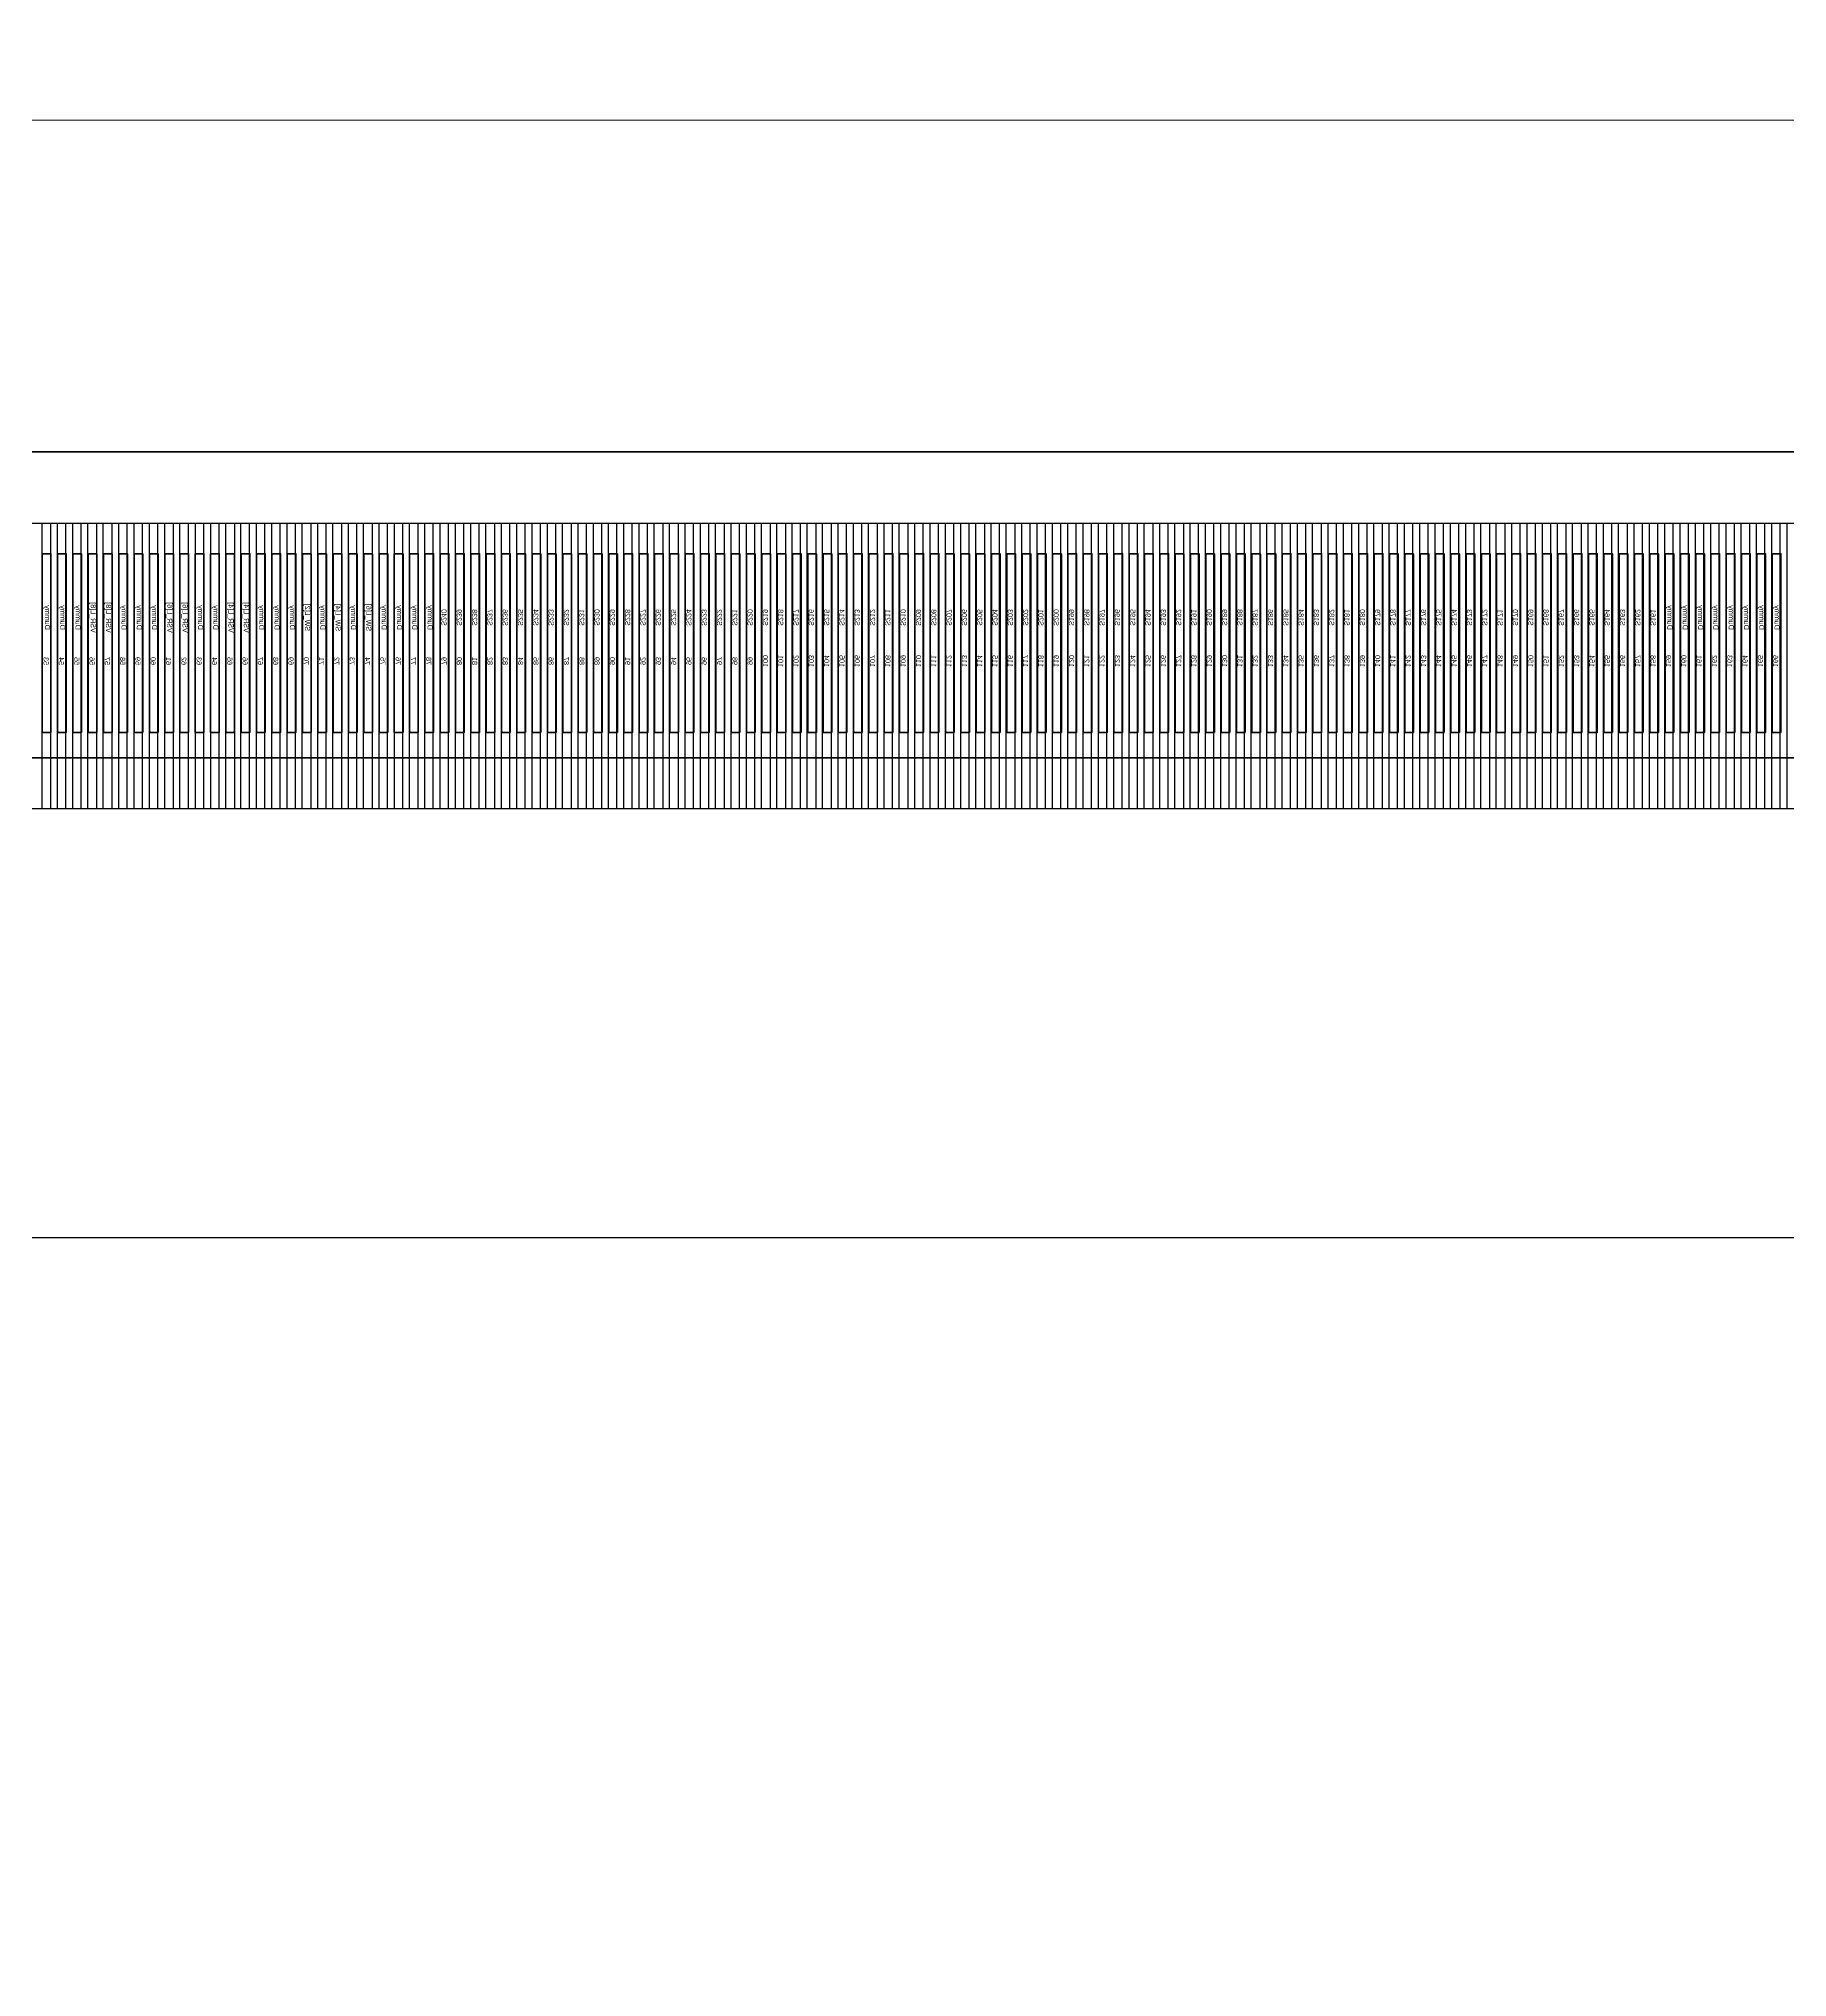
# Model space of a CAD drawing. Header units: millimetres. Extents: x 2678 to 7528, y -1679 to -1155.
# Drawn here: x 3649.422 to 3652.848, y -1275.456 to -1271.657 of the extents above; entities that cross this region are included whole.
import ezdxf
from ezdxf.enums import TextEntityAlignment as Align

# ---------------------------------------------------------------- set-up
doc = ezdxf.new("R2010")
doc.units = ezdxf.units.MM
for name, color, linetype in [('01 Copper', 3, 'Continuous'), ('03 Solder Resist', 6, 'Continuous'), ('06 Cutline', 4, 'Continuous'), ('13 OL no.', 190, 'Continuous'), ('14 OL name', 220, 'Continuous'), ('COVER LENS', 6, 'Continuous')]:
    doc.layers.add(name, color=color, linetype=linetype)
for name, color, linetype, lineweight in [('Dim', 3, 'Continuous', 13), ('FPC.drawing', 30, 'Continuous', 100), ('P_OLED.drawing', 3, 'Continuous', 100), ('POL', 5, 'Continuous', 9)]:
    doc.layers.add(name, color=color, linetype=linetype, lineweight=lineweight)
doc.styles.add('CCN-1', font='', dxfattribs={"width": 0.85})
doc.styles.get("Standard").update_dxf_attribs({"font": 'arial.ttf'})
doc.styles.get('CCN-1').set_extended_font_data('SimSun')
doc.dimstyles.new('DIM-CCN', dxfattribs={"dimscale": 0.9, "dimtxt": 1.7, "dimasz": 1.2, "dimexe": 1.5, "dimexo": 0.5, "dimgap": 0.3, "dimtad": 1, "dimzin": 0, "dimdsep": 46, "dimtxsty": 'CCN-1', "dimblk": 'OPEN30', "dimcen": 0.05, "dimclrd": 256, "dimclre": 256, "dimclrt": 7, "dimadec": 0, "dimazin": 0, "dimtfac": 1, "dimtofl": 0, "dimtmove": 0, "dimatfit": 3, "dimldrblk": 'OPEN30', "dimfxl": 1, "dimtolj": 1, "dimtzin": 0, "dimlwd": -1, "dimlwe": -1, "dimarcsym": 0})

# ---------------------------------------------------------------- blocks, each defined once
blk = doc.blocks.new('OLED屏体')
at = {"layer": 'FPC.drawing', "color": 30, "linetype": 'Continuous', "lineweight": 100}
for points in [[(5117.9631, 184.4951), (5117.9801, 184.4951), (5117.9801, 184.8451), (5117.9631, 184.8451)], [(5117.9931, 184.4951), (5118.0101, 184.4951), (5118.0101, 184.8451), (5117.9931, 184.8451)], [(5118.0231, 184.4951), (5118.0401, 184.4951), (5118.0401, 184.8451), (5118.0231, 184.8451)], [(5118.0531, 184.4951), (5118.0701, 184.4951), (5118.0701, 184.8451), (5118.0531, 184.8451)], [(5118.0831, 184.4951), (5118.1001, 184.4951), (5118.1001, 184.8451), (5118.0831, 184.8451)], [(5118.1131, 184.4951), (5118.1301, 184.4951), (5118.1301, 184.8451), (5118.1131, 184.8451)], [(5118.1431, 184.4951), (5118.1601, 184.4951), (5118.1601, 184.8451), (5118.1431, 184.8451)], [(5118.1731, 184.4951), (5118.1901, 184.4951), (5118.1901, 184.8451), (5118.1731, 184.8451)], [(5118.2031, 184.4951), (5118.2201, 184.4951), (5118.2201, 184.8451), (5118.2031, 184.8451)], [(5118.2331, 184.4951), (5118.2501, 184.4951), (5118.2501, 184.8451), (5118.2331, 184.8451)], [(5118.2631, 184.4951), (5118.2801, 184.4951), (5118.2801, 184.8451), (5118.2631, 184.8451)], [(5118.2931, 184.4951), (5118.3101, 184.4951), (5118.3101, 184.8451), (5118.2931, 184.8451)], [(5118.3231, 184.4951), (5118.3401, 184.4951), (5118.3401, 184.8451), (5118.3231, 184.8451)], [(5118.3531, 184.4951), (5118.3701, 184.4951), (5118.3701, 184.8451), (5118.3531, 184.8451)], [(5118.3831, 184.4951), (5118.4001, 184.4951), (5118.4001, 184.8451), (5118.3831, 184.8451)], [(5118.4131, 184.4951), (5118.4301, 184.4951), (5118.4301, 184.8451), (5118.4131, 184.8451)], [(5118.4431, 184.4951), (5118.4601, 184.4951), (5118.4601, 184.8451), (5118.4431, 184.8451)], [(5118.4731, 184.4951), (5118.4901, 184.4951), (5118.4901, 184.8451), (5118.4731, 184.8451)], [(5118.5031, 184.4951), (5118.5201, 184.4951), (5118.5201, 184.8451), (5118.5031, 184.8451)], [(5118.5331, 184.4951), (5118.5501, 184.4951), (5118.5501, 184.8451), (5118.5331, 184.8451)], [(5118.5631, 184.4951), (5118.5801, 184.4951), (5118.5801, 184.8451), (5118.5631, 184.8451)], [(5118.5931, 184.4951), (5118.6101, 184.4951), (5118.6101, 184.8451), (5118.5931, 184.8451)], [(5118.6231, 184.4951), (5118.6401, 184.4951), (5118.6401, 184.8451), (5118.6231, 184.8451)], [(5118.6531, 184.4951), (5118.6701, 184.4951), (5118.6701, 184.8451), (5118.6531, 184.8451)], [(5118.6831, 184.4951), (5118.7001, 184.4951), (5118.7001, 184.8451), (5118.6831, 184.8451)], [(5118.7131, 184.4951), (5118.7301, 184.4951), (5118.7301, 184.8451), (5118.7131, 184.8451)], [(5118.7431, 184.4951), (5118.7601, 184.4951), (5118.7601, 184.8451), (5118.7431, 184.8451)], [(5118.7731, 184.4951), (5118.7901, 184.4951), (5118.7901, 184.8451), (5118.7731, 184.8451)], [(5118.8031, 184.4951), (5118.8201, 184.4951), (5118.8201, 184.8451), (5118.8031, 184.8451)], [(5118.8331, 184.4951), (5118.8501, 184.4951), (5118.8501, 184.8451), (5118.8331, 184.8451)], [(5118.8631, 184.4951), (5118.8801, 184.4951), (5118.8801, 184.8451), (5118.8631, 184.8451)], [(5118.8931, 184.4951), (5118.9101, 184.4951), (5118.9101, 184.8451), (5118.8931, 184.8451)], [(5118.9231, 184.4951), (5118.9401, 184.4951), (5118.9401, 184.8451), (5118.9231, 184.8451)], [(5118.9531, 184.4951), (5118.9701, 184.4951), (5118.9701, 184.8451), (5118.9531, 184.8451)], [(5118.9831, 184.4951), (5119.0001, 184.4951), (5119.0001, 184.8451), (5118.9831, 184.8451)], [(5119.0131, 184.4951), (5119.0301, 184.4951), (5119.0301, 184.8451), (5119.0131, 184.8451)], [(5119.0431, 184.4951), (5119.0601, 184.4951), (5119.0601, 184.8451), (5119.0431, 184.8451)], [(5119.0731, 184.4951), (5119.0901, 184.4951), (5119.0901, 184.8451), (5119.0731, 184.8451)], [(5119.1031, 184.4951), (5119.1201, 184.4951), (5119.1201, 184.8451), (5119.1031, 184.8451)], [(5119.1331, 184.4951), (5119.1501, 184.4951), (5119.1501, 184.8451), (5119.1331, 184.8451)], [(5119.1631, 184.4951), (5119.1801, 184.4951), (5119.1801, 184.8451), (5119.1631, 184.8451)], [(5119.1931, 184.4951), (5119.2101, 184.4951), (5119.2101, 184.8451), (5119.1931, 184.8451)], [(5119.2231, 184.4951), (5119.2401, 184.4951), (5119.2401, 184.8451), (5119.2231, 184.8451)], [(5119.2531, 184.4951), (5119.2701, 184.4951), (5119.2701, 184.8451), (5119.2531, 184.8451)], [(5119.2831, 184.4951), (5119.3001, 184.4951), (5119.3001, 184.8451), (5119.2831, 184.8451)], [(5119.3131, 184.4951), (5119.3301, 184.4951), (5119.3301, 184.8451), (5119.3131, 184.8451)], [(5119.3431, 184.4951), (5119.3601, 184.4951), (5119.3601, 184.8451), (5119.3431, 184.8451)], [(5119.3731, 184.4951), (5119.3901, 184.4951), (5119.3901, 184.8451), (5119.3731, 184.8451)], [(5119.4031, 184.4951), (5119.4201, 184.4951), (5119.4201, 184.8451), (5119.4031, 184.8451)], [(5119.4331, 184.4951), (5119.4501, 184.4951), (5119.4501, 184.8451), (5119.4331, 184.8451)], [(5119.4631, 184.4951), (5119.4801, 184.4951), (5119.4801, 184.8451), (5119.4631, 184.8451)], [(5119.4931, 184.4951), (5119.5101, 184.4951), (5119.5101, 184.8451), (5119.4931, 184.8451)], [(5119.5231, 184.4951), (5119.5401, 184.4951), (5119.5401, 184.8451), (5119.5231, 184.8451)], [(5119.5531, 184.4951), (5119.5701, 184.4951), (5119.5701, 184.8451), (5119.5531, 184.8451)], [(5119.5831, 184.4951), (5119.6001, 184.4951), (5119.6001, 184.8451), (5119.5831, 184.8451)], [(5119.6131, 184.4951), (5119.6301, 184.4951), (5119.6301, 184.8451), (5119.6131, 184.8451)], [(5119.6431, 184.4951), (5119.6601, 184.4951), (5119.6601, 184.8451), (5119.6431, 184.8451)], [(5119.6731, 184.4951), (5119.6901, 184.4951), (5119.6901, 184.8451), (5119.6731, 184.8451)], [(5119.7031, 184.4951), (5119.7201, 184.4951), (5119.7201, 184.8451), (5119.7031, 184.8451)], [(5119.7331, 184.4951), (5119.7501, 184.4951), (5119.7501, 184.8451), (5119.7331, 184.8451)], [(5119.7631, 184.4951), (5119.7801, 184.4951), (5119.7801, 184.8451), (5119.7631, 184.8451)], [(5119.7931, 184.4951), (5119.8101, 184.4951), (5119.8101, 184.8451), (5119.7931, 184.8451)], [(5119.8231, 184.4951), (5119.8401, 184.4951), (5119.8401, 184.8451), (5119.8231, 184.8451)], [(5119.8531, 184.4951), (5119.8701, 184.4951), (5119.8701, 184.8451), (5119.8531, 184.8451)], [(5119.8831, 184.4951), (5119.9001, 184.4951), (5119.9001, 184.8451), (5119.8831, 184.8451)], [(5119.9131, 184.4951), (5119.9301, 184.4951), (5119.9301, 184.8451), (5119.9131, 184.8451)], [(5119.9431, 184.4951), (5119.9601, 184.4951), (5119.9601, 184.8451), (5119.9431, 184.8451)], [(5119.9731, 184.4951), (5119.9901, 184.4951), (5119.9901, 184.8451), (5119.9731, 184.8451)], [(5120.0031, 184.4951), (5120.0201, 184.4951), (5120.0201, 184.8451), (5120.0031, 184.8451)], [(5120.0331, 184.4951), (5120.0501, 184.4951), (5120.0501, 184.8451), (5120.0331, 184.8451)], [(5120.0631, 184.4951), (5120.0801, 184.4951), (5120.0801, 184.8451), (5120.0631, 184.8451)], [(5120.0931, 184.4951), (5120.1101, 184.4951), (5120.1101, 184.8451), (5120.0931, 184.8451)], [(5120.1231, 184.4951), (5120.1401, 184.4951), (5120.1401, 184.8451), (5120.1231, 184.8451)], [(5120.1531, 184.4951), (5120.1701, 184.4951), (5120.1701, 184.8451), (5120.1531, 184.8451)], [(5120.1831, 184.4951), (5120.2001, 184.4951), (5120.2001, 184.8451), (5120.1831, 184.8451)], [(5120.2131, 184.4951), (5120.2301, 184.4951), (5120.2301, 184.8451), (5120.2131, 184.8451)], [(5120.2431, 184.4951), (5120.2601, 184.4951), (5120.2601, 184.8451), (5120.2431, 184.8451)], [(5120.2731, 184.4951), (5120.2901, 184.4951), (5120.2901, 184.8451), (5120.2731, 184.8451)], [(5120.3031, 184.4951), (5120.3201, 184.4951), (5120.3201, 184.8451), (5120.3031, 184.8451)], [(5120.3331, 184.4951), (5120.3501, 184.4951), (5120.3501, 184.8451), (5120.3331, 184.8451)], [(5120.3631, 184.4951), (5120.3801, 184.4951), (5120.3801, 184.8451), (5120.3631, 184.8451)], [(5120.3931, 184.4951), (5120.4101, 184.4951), (5120.4101, 184.8451), (5120.3931, 184.8451)], [(5120.4231, 184.4951), (5120.4401, 184.4951), (5120.4401, 184.8451), (5120.4231, 184.8451)], [(5120.4531, 184.4951), (5120.4701, 184.4951), (5120.4701, 184.8451), (5120.4531, 184.8451)], [(5120.4831, 184.4951), (5120.5001, 184.4951), (5120.5001, 184.8451), (5120.4831, 184.8451)], [(5120.5131, 184.4951), (5120.5301, 184.4951), (5120.5301, 184.8451), (5120.5131, 184.8451)], [(5120.5431, 184.4951), (5120.5601, 184.4951), (5120.5601, 184.8451), (5120.5431, 184.8451)], [(5120.5731, 184.4951), (5120.5901, 184.4951), (5120.5901, 184.8451), (5120.5731, 184.8451)], [(5120.6031, 184.4951), (5120.6201, 184.4951), (5120.6201, 184.8451), (5120.6031, 184.8451)], [(5120.6331, 184.4951), (5120.6501, 184.4951), (5120.6501, 184.8451), (5120.6331, 184.8451)], [(5120.6631, 184.4951), (5120.6801, 184.4951), (5120.6801, 184.8451), (5120.6631, 184.8451)], [(5120.6931, 184.4951), (5120.7101, 184.4951), (5120.7101, 184.8451), (5120.6931, 184.8451)], [(5120.7231, 184.4951), (5120.7401, 184.4951), (5120.7401, 184.8451), (5120.7231, 184.8451)], [(5120.7531, 184.4951), (5120.7701, 184.4951), (5120.7701, 184.8451), (5120.7531, 184.8451)], [(5120.7831, 184.4951), (5120.8001, 184.4951), (5120.8001, 184.8451), (5120.7831, 184.8451)], [(5120.8131, 184.4951), (5120.8301, 184.4951), (5120.8301, 184.8451), (5120.8131, 184.8451)], [(5120.8431, 184.4951), (5120.8601, 184.4951), (5120.8601, 184.8451), (5120.8431, 184.8451)], [(5120.8731, 184.4951), (5120.8901, 184.4951), (5120.8901, 184.8451), (5120.8731, 184.8451)], [(5120.9031, 184.4951), (5120.9201, 184.4951), (5120.9201, 184.8451), (5120.9031, 184.8451)], [(5120.9331, 184.4951), (5120.9501, 184.4951), (5120.9501, 184.8451), (5120.9331, 184.8451)], [(5120.9631, 184.4951), (5120.9801, 184.4951), (5120.9801, 184.8451), (5120.9631, 184.8451)], [(5120.9931, 184.4951), (5121.0101, 184.4951), (5121.0101, 184.8451), (5120.9931, 184.8451)], [(5121.0231, 184.4951), (5121.0401, 184.4951), (5121.0401, 184.8451), (5121.0231, 184.8451)], [(5121.0531, 184.4951), (5121.0701, 184.4951), (5121.0701, 184.8451), (5121.0531, 184.8451)], [(5121.0831, 184.4951), (5121.1001, 184.4951), (5121.1001, 184.8451), (5121.0831, 184.8451)], [(5121.1131, 184.4951), (5121.1301, 184.4951), (5121.1301, 184.8451), (5121.1131, 184.8451)], [(5121.1431, 184.4951), (5121.1601, 184.4951), (5121.1601, 184.8451), (5121.1431, 184.8451)], [(5121.1731, 184.4951), (5121.1901, 184.4951), (5121.1901, 184.8451), (5121.1731, 184.8451)], [(5121.2031, 184.4951), (5121.2201, 184.4951), (5121.2201, 184.8451), (5121.2031, 184.8451)], [(5121.2331, 184.4951), (5121.2501, 184.4951), (5121.2501, 184.8451), (5121.2331, 184.8451)], [(5121.2631, 184.4951), (5121.2801, 184.4951), (5121.2801, 184.8451), (5121.2631, 184.8451)], [(5121.2931, 184.4951), (5121.3101, 184.4951), (5121.3101, 184.8451), (5121.2931, 184.8451)], [(5121.3231, 184.4951), (5121.3401, 184.4951), (5121.3401, 184.8451), (5121.3231, 184.8451)], [(5121.3531, 184.4951), (5121.3701, 184.4951), (5121.3701, 184.8451), (5121.3531, 184.8451)]]:
    blk.add_lwpolyline(points, close=True, dxfattribs=at)
at = {"layer": 'P_OLED.drawing', "color": 3, "linetype": 'Continuous', "lineweight": 100}
for p, q in [((5134.5691, 185.0451), (5108.5142, 185.0451)), ((5110.3796, 184.4451), (5132.7036, 184.4451))]:
    blk.add_line(p, q, dxfattribs=at)
blk = doc.blocks.new('WQT3T')
at = {"layer": '01 Copper'}
for points in [[(3332.7185, -678.5269), (3332.7185, -679.0869)], [(3332.7315, -679.0869), (3332.7315, -678.5269)], [(3332.7485, -678.5269), (3332.7485, -679.0869)], [(3332.7615, -679.0869), (3332.7615, -678.5269)], [(3332.7785, -678.5269), (3332.7785, -679.0869)], [(3332.7915, -679.0869), (3332.7915, -678.5269)], [(3332.8085, -678.5269), (3332.8085, -679.0869)], [(3332.8215, -679.0869), (3332.8215, -678.5269)], [(3332.8385, -678.5269), (3332.8385, -679.0869)], [(3332.8515, -679.0869), (3332.8515, -678.5269)], [(3332.8685, -678.5269), (3332.8685, -679.0869)], [(3332.8815, -679.0869), (3332.8815, -678.5269)], [(3332.8985, -678.5269), (3332.8985, -679.0869)], [(3332.9115, -679.0869), (3332.9115, -678.5269)], [(3332.9285, -678.5269), (3332.9285, -679.0869)], [(3332.9415, -679.0869), (3332.9415, -678.5269)], [(3332.9585, -678.5269), (3332.9585, -679.0869)], [(3332.9715, -679.0869), (3332.9715, -678.5269)], [(3332.9885, -678.5269), (3332.9885, -679.0869)], [(3333.0015, -679.0869), (3333.0015, -678.5269)], [(3333.0185, -678.5269), (3333.0185, -679.0869)], [(3333.0315, -678.5269), (3333.0315, -679.0869)], [(3333.0485, -679.0869), (3333.0485, -678.5269)], [(3333.0615, -679.0869), (3333.0615, -678.5269)], [(3333.0785, -678.5269), (3333.0785, -679.0869)], [(3333.0914, -679.0869), (3333.0914, -678.5269)], [(3333.1084, -678.5269), (3333.1084, -679.0869)], [(3333.1214, -678.5269), (3333.1214, -679.0869)], [(3333.1384, -679.0869), (3333.1384, -678.5269)], [(3333.1514, -679.0869), (3333.1514, -678.5269)], [(3333.1684, -678.5269), (3333.1684, -679.0869)], [(3333.1814, -679.0869), (3333.1814, -678.5269)], [(3333.1984, -678.5269), (3333.1984, -679.0869)], [(3333.2114, -679.0869), (3333.2114, -678.5269)], [(3333.2284, -678.5269), (3333.2284, -679.0869)], [(3333.2414, -679.0869), (3333.2414, -678.5269)], [(3333.2584, -678.5269), (3333.2584, -679.0869)], [(3333.2714, -678.5269), (3333.2714, -679.0869)], [(3333.2884, -679.0869), (3333.2884, -678.5269)], [(3333.3014, -678.5269), (3333.3014, -679.0869)], [(3333.3184, -679.0869), (3333.3184, -678.5269)], [(3333.3314, -679.0869), (3333.3314, -678.5269)], [(3333.3484, -678.5269), (3333.3484, -679.0869)], [(3333.3614, -679.0869), (3333.3614, -678.5269)], [(3333.3784, -678.5269), (3333.3784, -679.0869)], [(3333.3914, -679.0869), (3333.3914, -678.5269)], [(3333.4084, -678.5269), (3333.4084, -679.0869)], [(3333.4214, -679.0869), (3333.4214, -678.5269)], [(3333.4384, -678.5269), (3333.4384, -679.0869)], [(3333.4514, -679.0869), (3333.4514, -678.5269)], [(3333.4684, -678.5269), (3333.4684, -679.0869)], [(3333.4813, -679.0869), (3333.4813, -678.5269)], [(3333.4983, -678.5269), (3333.4983, -679.0869)], [(3333.5113, -679.0869), (3333.5113, -678.5269)], [(3333.5283, -678.5269), (3333.5283, -679.0869)], [(3333.5413, -679.0869), (3333.5413, -678.5269)], [(3333.5583, -678.5269), (3333.5583, -679.0869)], [(3333.5713, -679.0869), (3333.5713, -678.5269)], [(3333.5883, -678.5269), (3333.5883, -679.0869)], [(3333.6013, -679.0869), (3333.6013, -678.5269)], [(3333.6183, -678.5269), (3333.6183, -679.0869)], [(3333.6313, -678.5269), (3333.6313, -679.0869)], [(3333.6483, -679.0869), (3333.6483, -678.5269)], [(3333.6613, -679.0869), (3333.6613, -678.5269)], [(3333.6783, -678.5269), (3333.6783, -679.0869)], [(3333.6913, -679.0869), (3333.6913, -678.5269)], [(3333.7083, -678.5269), (3333.7083, -679.0869)], [(3333.7213, -679.0869), (3333.7213, -678.5269)], [(3333.7383, -678.5269), (3333.7383, -679.0869)], [(3333.7513, -678.5269), (3333.7513, -679.0869)], [(3333.7683, -679.0869), (3333.7683, -678.5269)], [(3333.7813, -679.0869), (3333.7813, -678.5269)], [(3333.7983, -678.5269), (3333.7983, -679.0869)], [(3333.8113, -679.0869), (3333.8113, -678.5269)], [(3333.8283, -678.5269), (3333.8283, -679.0869)], [(3333.8413, -679.0869), (3333.8413, -678.5269)], [(3333.8583, -678.5269), (3333.8583, -679.0869)], [(3333.8712, -679.0869), (3333.8712, -678.5269)], [(3333.8882, -678.5269), (3333.8882, -679.0869)], [(3333.9012, -678.5269), (3333.9012, -679.0869)], [(3333.9182, -679.0869), (3333.9182, -678.5269)], [(3333.9312, -679.0869), (3333.9312, -678.5269)], [(3333.9482, -678.5269), (3333.9482, -679.0869)], [(3333.9612, -678.5269), (3333.9612, -679.0869)], [(3333.9782, -679.0869), (3333.9782, -678.5269)], [(3333.9912, -679.0869), (3333.9912, -678.5269)], [(3334.0082, -678.5269), (3334.0082, -679.0869)], [(3334.0212, -679.0869), (3334.0212, -678.5269)], [(3334.0382, -678.5269), (3334.0382, -679.0869)], [(3334.0512, -679.0869), (3334.0512, -678.5269)], [(3334.0682, -678.5269), (3334.0682, -679.0869)], [(3334.0812, -679.0869), (3334.0812, -678.5269)], [(3334.0982, -678.5269), (3334.0982, -679.0869)], [(3334.1112, -679.0869), (3334.1112, -678.5269)], [(3334.1282, -678.5269), (3334.1282, -679.0869)], [(3334.1412, -679.0869), (3334.1412, -678.5269)], [(3334.1582, -678.5269), (3334.1582, -679.0869)], [(3334.1712, -679.0869), (3334.1712, -678.5269)], [(3334.1882, -678.5269), (3334.1882, -679.0869)], [(3334.2012, -679.0869), (3334.2012, -678.5269)], [(3334.2182, -678.5269), (3334.2182, -679.0869)], [(3334.2312, -678.5269), (3334.2312, -679.0869)], [(3334.2482, -679.0869), (3334.2482, -678.5269)], [(3334.2612, -679.0869), (3334.2612, -678.5269)], [(3334.2782, -678.5269), (3334.2782, -679.0869)], [(3334.2911, -678.5269), (3334.2911, -679.0869)], [(3334.3081, -679.0869), (3334.3081, -678.5269)], [(3334.3211, -679.0869), (3334.3211, -678.5269)], [(3334.3381, -678.5269), (3334.3381, -679.0869)], [(3334.3511, -679.0869), (3334.3511, -678.5269)], [(3334.3681, -678.5269), (3334.3681, -679.0869)], [(3334.3811, -679.0869), (3334.3811, -678.5269)], [(3334.3981, -678.5269), (3334.3981, -679.0869)], [(3334.4111, -679.0869), (3334.4111, -678.5269)], [(3334.4281, -678.5269), (3334.4281, -679.0869)], [(3334.4411, -678.5269), (3334.4411, -679.0869)], [(3334.4581, -679.0869), (3334.4581, -678.5269)], [(3334.4711, -679.0869), (3334.4711, -678.5269)], [(3334.4881, -678.5269), (3334.4881, -679.0869)], [(3334.5011, -678.5269), (3334.5011, -679.0869)], [(3334.5181, -679.0869), (3334.5181, -678.5269)], [(3334.5311, -679.0869), (3334.5311, -678.5269)], [(3334.5481, -678.5269), (3334.5481, -679.0869)], [(3334.5611, -679.0869), (3334.5611, -678.5269)], [(3334.5781, -678.5269), (3334.5781, -679.0869)], [(3334.5911, -678.5269), (3334.5911, -679.0869)], [(3334.6081, -679.0869), (3334.6081, -678.5269)], [(3334.6211, -678.5269), (3334.6211, -679.0869)], [(3334.6381, -679.0869), (3334.6381, -678.5269)], [(3334.6511, -679.0869), (3334.6511, -678.5269)], [(3334.6681, -678.5269), (3334.6681, -679.0869)], [(3334.681, -678.5269), (3334.681, -679.0869)], [(3334.698, -679.0869), (3334.698, -678.5269)], [(3334.711, -678.5269), (3334.711, -679.0869)], [(3334.728, -679.0869), (3334.728, -678.5269)], [(3334.741, -679.0869), (3334.741, -678.5269)], [(3334.758, -678.5269), (3334.758, -679.0869)], [(3334.771, -679.0869), (3334.771, -678.5269)], [(3334.788, -678.5269), (3334.788, -679.0869)], [(3334.801, -678.5269), (3334.801, -679.0869)], [(3334.818, -679.0869), (3334.818, -678.5269)], [(3334.831, -679.0869), (3334.831, -678.5269)], [(3334.848, -678.5269), (3334.848, -679.0869)], [(3334.861, -679.0869), (3334.861, -678.5269)], [(3334.878, -678.5269), (3334.878, -679.0869)], [(3334.891, -678.5269), (3334.891, -679.0869)], [(3334.908, -679.0869), (3334.908, -678.5269)], [(3334.921, -678.5269), (3334.921, -679.0869)], [(3334.938, -679.0869), (3334.938, -678.5269)], [(3334.951, -679.0869), (3334.951, -678.5269)], [(3334.968, -678.5269), (3334.968, -679.0869)], [(3334.981, -679.0869), (3334.981, -678.5269)], [(3334.998, -678.5269), (3334.998, -679.0869)], [(3335.011, -679.0869), (3335.011, -678.5269)], [(3335.028, -678.5269), (3335.028, -679.0869)], [(3335.041, -679.0869), (3335.041, -678.5269)], [(3335.058, -678.5269), (3335.058, -679.0869)], [(3335.0709, -679.0869), (3335.0709, -678.5269)], [(3335.0879, -678.5269), (3335.0879, -679.0869)], [(3335.1009, -678.5269), (3335.1009, -679.0869)], [(3335.1179, -679.0869), (3335.1179, -678.5269)], [(3335.1309, -679.0869), (3335.1309, -678.5269)], [(3335.1479, -678.5269), (3335.1479, -679.0869)], [(3335.1609, -679.0869), (3335.1609, -678.5269)], [(3335.1779, -678.5269), (3335.1779, -679.0869)], [(3335.1909, -679.0869), (3335.1909, -678.5269)], [(3335.2079, -678.5269), (3335.2079, -679.0869)], [(3335.2209, -679.0869), (3335.2209, -678.5269)], [(3335.2379, -678.5269), (3335.2379, -679.0869)], [(3335.2509, -678.5269), (3335.2509, -679.0869)], [(3335.2679, -679.0869), (3335.2679, -678.5269)], [(3335.2809, -679.0869), (3335.2809, -678.5269)], [(3335.2979, -678.5269), (3335.2979, -679.0869)], [(3335.3109, -679.0869), (3335.3109, -678.5269)], [(3335.3279, -678.5269), (3335.3279, -679.0869)], [(3335.3409, -679.0869), (3335.3409, -678.5269)], [(3335.3579, -678.5269), (3335.3579, -679.0869)], [(3335.3709, -679.0869), (3335.3709, -678.5269)], [(3335.3879, -678.5269), (3335.3879, -679.0869)], [(3335.4009, -679.0869), (3335.4009, -678.5269)], [(3335.4179, -678.5269), (3335.4179, -679.0869)], [(3335.4309, -679.0869), (3335.4309, -678.5269)], [(3335.4479, -678.5269), (3335.4479, -679.0869)], [(3335.4609, -679.0869), (3335.4609, -678.5269)], [(3335.4779, -678.5269), (3335.4779, -679.0869)], [(3335.4908, -678.5269), (3335.4908, -679.0869)], [(3335.5078, -679.0869), (3335.5078, -678.5269)], [(3335.5208, -679.0869), (3335.5208, -678.5269)], [(3335.5378, -678.5269), (3335.5378, -679.0869)], [(3335.5508, -678.5269), (3335.5508, -679.0869)], [(3335.5678, -679.0869), (3335.5678, -678.5269)], [(3335.5808, -679.0869), (3335.5808, -678.5269)], [(3335.5978, -678.5269), (3335.5978, -679.0869)], [(3335.6108, -678.5269), (3335.6108, -679.0869)], [(3335.6278, -679.0869), (3335.6278, -678.5269)], [(3335.6408, -679.0869), (3335.6408, -678.5269)], [(3335.6578, -678.5269), (3335.6578, -679.0869)], [(3335.6708, -679.0869), (3335.6708, -678.5269)], [(3335.6878, -678.5269), (3335.6878, -679.0869)], [(3335.7008, -679.0869), (3335.7008, -678.5269)], [(3335.7178, -678.5269), (3335.7178, -679.0869)], [(3335.7308, -679.0869), (3335.7308, -678.5269)], [(3335.7478, -679.0869), (3335.7478, -678.5269)], [(3335.7608, -678.5269), (3335.7608, -679.0869)], [(3335.7778, -678.5269), (3335.7778, -679.0869)], [(3335.7908, -679.0869), (3335.7908, -678.5269)], [(3335.8078, -678.5269), (3335.8078, -679.0869)], [(3335.8208, -679.0869), (3335.8208, -678.5269)], [(3335.8378, -678.5269), (3335.8378, -679.0869)], [(3335.8508, -679.0869), (3335.8508, -678.5269)], [(3335.8678, -679.0869), (3335.8678, -678.5269)], [(3335.8807, -678.5269), (3335.8807, -679.0869)], [(3335.8977, -678.5269), (3335.8977, -679.0869)], [(3335.9107, -679.0869), (3335.9107, -678.5269)], [(3335.9277, -678.5269), (3335.9277, -679.0869)], [(3335.9407, -679.0869), (3335.9407, -678.5269)], [(3335.9577, -678.5269), (3335.9577, -679.0869)], [(3335.9707, -679.0869), (3335.9707, -678.5269)], [(3335.9877, -678.5269), (3335.9877, -679.0869)], [(3336.0007, -678.5269), (3336.0007, -679.0869)], [(3336.0177, -679.0869), (3336.0177, -678.5269)], [(3336.0307, -678.5269), (3336.0307, -679.0869)], [(3336.0477, -679.0869), (3336.0477, -678.5269)], [(3336.0607, -679.0869), (3336.0607, -678.5269)], [(3336.0777, -678.5269), (3336.0777, -679.0869)], [(3336.0907, -679.0869), (3336.0907, -678.5269)], [(3336.1077, -678.5269), (3336.1077, -679.0869)], [(3336.1207, -679.0869), (3336.1207, -678.5269)], [(3336.1377, -678.5269), (3336.1377, -679.0869)]]:
    blk.add_lwpolyline(points, dxfattribs=at)
at = {"layer": '03 Solder Resist'}
blk.add_lwpolyline([(3337.8701, -681.4615, 0.081869), (3337.8886, -681.5738), (3338.1495, -682.3437, -0.081869), (3338.1601, -682.4079), (3338.1601, -685.2564, 0.177691), (3338.2432, -685.4828), (3338.6126, -685.9184, -0.177691), (3338.6601, -686.0477), (3338.6601, -686.5193), (3326.4601, -686.5193), (3326.4601, -686.0477, -0.177691), (3326.5076, -685.9184), (3326.877, -685.4828, 0.177691), (3326.9601, -685.2564), (3326.9601, -682.4079, -0.081869), (3326.9707, -682.3437), (3327.2316, -681.5738, 0.081869), (3327.2501, -681.4615), (3327.2501, -679.0869), (3337.8701, -679.0869)], format="xyb", close=True, dxfattribs=at)
at = {"layer": '06 Cutline', "linetype": 'Continuous'}
blk.add_lwpolyline([(3326.5101, -688.1193), (3338.6101, -688.1193, 0.414214), (3338.8101, -687.9193), (3338.8101, -685.9927, 0.177691), (3338.7626, -685.8633), (3338.3576, -685.3858, -0.177691), (3338.3101, -685.2564), (3338.3101, -682.3831, 0.081869), (3338.2995, -682.3189), (3338.0307, -681.5257, -0.081869), (3338.0201, -681.4615), (3338.0201, -679.2188, -0.155127), (3338.0568, -679.1033), (3338.1619, -678.9547, 0.155127), (3338.1986, -678.8392), (3338.1986, -678.6269, 0.414214), (3338.0986, -678.5269), (3327.0216, -678.5269, 0.414214)], format="xyb", dxfattribs=at)
at = {"layer": '13 OL no.'}
for s, p in [('166', (3332.7456, -678.7971)), ('165', (3332.7755, -678.7971)), ('164', (3332.8055, -678.7971)), ('163', (3332.8355, -678.7971)), ('162', (3332.8655, -678.7971)), ('161', (3332.8955, -678.7971)), ('160', (3332.9255, -678.7971)), ('159', (3332.9555, -678.7971)), ('158', (3332.9855, -678.7971)), ('157', (3333.0155, -678.7971)), ('156', (3333.0455, -678.7971)), ('155', (3333.0755, -678.7971)), ('154', (3333.1055, -678.7971)), ('153', (3333.1354, -678.7971)), ('152', (3333.1654, -678.7971)), ('151', (3333.1954, -678.7971)), ('150', (3333.2254, -678.7971)), ('149', (3333.2554, -678.7971)), ('148', (3333.2854, -678.7971)), ('147', (3333.3156, -678.7971)), ('146', (3333.3454, -678.7971)), ('145', (3333.3754, -678.7971)), ('144', (3333.4056, -678.7971)), ('143', (3333.4354, -678.7971)), ('142', (3333.4655, -678.7971)), ('141', (3333.4955, -678.7971)), ('140', (3333.5254, -678.7971)), ('139', (3333.5553, -678.7971)), ('138', (3333.5853, -678.7971)), ('137', (3333.6153, -678.7971)), ('136', (3333.6453, -678.7971)), ('135', (3333.6753, -678.7971)), ('134', (3333.7053, -678.7971)), ('133', (3333.7353, -678.7971)), ('132', (3333.7653, -678.7971)), ('131', (3333.7953, -678.7971)), ('130', (3333.8253, -678.7971)), ('129', (3333.8553, -678.7971)), ('128', (3333.8853, -678.7971)), ('127', (3333.9154, -678.7971)), ('126', (3333.9453, -678.7971)), ('125', (3333.9752, -678.7971)), ('124', (3334.0054, -678.7971)), ('123', (3334.0352, -678.7971)), ('122', (3334.0654, -678.7971)), ('121', (3334.0954, -678.7971)), ('120', (3334.1252, -678.7971)), ('119', (3334.1552, -678.7971)), ('118', (3334.1852, -678.7971)), ('117', (3334.2154, -678.7971)), ('116', (3334.2452, -678.7971)), ('115', (3334.2752, -678.7971)), ('114', (3334.3053, -678.7971)), ('113', (3334.3351, -678.7971)), ('112', (3334.3653, -678.7971)), ('111', (3334.3953, -678.7971)), ('110', (3334.4251, -678.7971)), ('109', (3334.4551, -678.7971)), ('108', (3334.4851, -678.7971)), ('107', (3334.5151, -678.7971)), ('106', (3334.5451, -678.7971)), ('105', (3334.5751, -678.7971)), ('104', (3334.6051, -678.7971)), ('103', (3334.6351, -678.7971)), ('102', (3334.6651, -678.7971)), ('101', (3334.6951, -678.7971)), ('100', (3334.7251, -678.7971)), ('99', (3334.7551, -678.7971)), ('98', (3334.785, -678.7971)), ('97', (3334.815, -678.7971)), ('96', (3334.845, -678.7971)), ('95', (3334.875, -678.7971)), ('94', (3334.905, -678.7971)), ('93', (3334.935, -678.7971)), ('92', (3334.965, -678.7971)), ('91', (3334.995, -678.7971)), ('90', (3335.025, -678.7971)), ('89', (3335.055, -678.7971)), ('88', (3335.085, -678.7971)), ('87', (3335.115, -678.7971)), ('86', (3335.145, -678.7971)), ('85', (3335.1749, -678.7971)), ('84', (3335.2049, -678.7971)), ('83', (3335.2349, -678.7971)), ('82', (3335.2649, -678.7971)), ('81', (3335.2949, -678.7971)), ('80', (3335.3249, -678.7971)), ('79', (3335.3549, -678.7971)), ('78', (3335.3849, -678.7971)), ('77', (3335.4149, -678.7971)), ('76', (3335.4449, -678.7971)), ('75', (3335.4747, -678.7971)), ('74', (3335.505, -678.7971)), ('73', (3335.5348, -678.7971)), ('72', (3335.565, -678.7971)), ('71', (3335.595, -678.7971)), ('70', (3335.6248, -678.7971)), ('69', (3335.6548, -678.7971)), ('68', (3335.6848, -678.7971)), ('67', (3335.7148, -678.7971)), ('66', (3335.7448, -678.7971)), ('65', (3335.7748, -678.7971)), ('64', (3335.8048, -678.7971)), ('63', (3335.8348, -678.7971)), ('62', (3335.8648, -678.7971)), ('61', (3335.8948, -678.7971)), ('60', (3335.9248, -678.7971)), ('59', (3335.9548, -678.7971)), ('58', (3335.9847, -678.7971)), ('57', (3336.0146, -678.7971)), ('56', (3336.0447, -678.7971)), ('55', (3336.0745, -678.7971)), ('54', (3336.1047, -678.7971)), ('53', (3336.1347, -678.7971))]:
    blk.add_text(s, height=0.01, rotation=90, dxfattribs=at).set_placement(p, align=Align.CENTER)
at = {"layer": '14 OL name'}
for s, p in [('Dummy', (3332.7427, -678.7118)), ('Dummy', (3332.7727, -678.7118)), ('Dummy', (3332.8027, -678.7118)), ('Dummy', (3332.8327, -678.7118)), ('Dummy', (3332.8627, -678.7118)), ('Dummy', (3332.8927, -678.7118)), ('Dummy', (3332.9227, -678.7118)), ('Dummy', (3332.9527, -678.7118)), ('S161', (3332.9856, -678.7118)), ('S162', (3333.0156, -678.7118)), ('S163', (3333.0456, -678.7118)), ('S164', (3333.0756, -678.7118)), ('S165', (3333.1056, -678.7118)), ('S166', (3333.1356, -678.7118)), ('S167', (3333.1656, -678.7118)), ('S168', (3333.1956, -678.7118)), ('S169', (3333.2256, -678.7118)), ('S170', (3333.2556, -678.7118)), ('S171', (3333.2855, -678.7118)), ('S172', (3333.3155, -678.7118)), ('S173', (3333.3455, -678.7118)), ('S174', (3333.3755, -678.7118)), ('S175', (3333.4055, -678.7118)), ('S176', (3333.4355, -678.7118)), ('S177', (3333.4655, -678.7118)), ('S178', (3333.4955, -678.7118)), ('S179', (3333.5255, -678.7118)), ('S180', (3333.5555, -678.7118)), ('S181', (3333.5855, -678.7118)), ('S182', (3333.6155, -678.7118)), ('S183', (3333.6455, -678.7118)), ('S184', (3333.6754, -678.7118)), ('S185', (3333.7054, -678.7118)), ('S186', (3333.7354, -678.7118)), ('S187', (3333.7654, -678.7118)), ('S188', (3333.7954, -678.7118)), ('S189', (3333.8254, -678.7118)), ('S190', (3333.8554, -678.7118)), ('S191', (3333.8854, -678.7118)), ('S192', (3333.9154, -678.7118)), ('S193', (3333.9454, -678.7118)), ('S194', (3333.9754, -678.7118)), ('S195', (3334.0054, -678.7118)), ('S196', (3334.0354, -678.7118)), ('S197', (3334.0654, -678.7118)), ('S198', (3334.0953, -678.7118)), ('S199', (3334.1253, -678.7118)), ('S200', (3334.1553, -678.7118)), ('S201', (3334.1853, -678.7118)), ('S202', (3334.2153, -678.7118)), ('S203', (3334.2453, -678.7118)), ('S204', (3334.2753, -678.7118)), ('S205', (3334.3053, -678.7118)), ('S206', (3334.3353, -678.7118)), ('S207', (3334.3653, -678.7118)), ('S208', (3334.3953, -678.7118)), ('S209', (3334.4253, -678.7118)), ('S210', (3334.4553, -678.7118)), ('S211', (3334.4852, -678.7118)), ('S212', (3334.5152, -678.7118)), ('S213', (3334.5452, -678.7118)), ('S214', (3334.5752, -678.7118)), ('S215', (3334.6052, -678.7118)), ('S216', (3334.6352, -678.7118)), ('S217', (3334.6652, -678.7118)), ('S218', (3334.6952, -678.7118)), ('S219', (3334.7252, -678.7118)), ('S220', (3334.7552, -678.7118)), ('S221', (3334.7852, -678.7118)), ('S222', (3334.8152, -678.7118)), ('S223', (3334.8452, -678.7118)), ('S224', (3334.8751, -678.7118)), ('S225', (3334.9051, -678.7118)), ('S226', (3334.9351, -678.7118)), ('S227', (3334.9651, -678.7118)), ('S228', (3334.9951, -678.7118)), ('S229', (3335.0251, -678.7118)), ('S230', (3335.0551, -678.7118)), ('S231', (3335.0851, -678.7118)), ('S232', (3335.1151, -678.7118)), ('S233', (3335.1451, -678.7118)), ('S234', (3335.1751, -678.7118)), ('S235', (3335.2051, -678.7118)), ('S236', (3335.2351, -678.7118)), ('S237', (3335.265, -678.7118)), ('S238', (3335.295, -678.7118)), ('S239', (3335.325, -678.7118)), ('S240', (3335.355, -678.7118)), ('Dummy', (3335.3821, -678.7118)), ('Dummy', (3335.4121, -678.7118)), ('Dummy', (3335.4421, -678.7118)), ('Dummy', (3335.4721, -678.7118)), ('SW_L[6]', (3335.5024, -678.7118)), ('Dummy', (3335.532, -678.7118)), ('SW_L[4]', (3335.5624, -678.7118)), ('Dummy', (3335.592, -678.7118)), ('SW_L[2]', (3335.6224, -678.7118)), ('Dummy', (3335.652, -678.7118)), ('Dummy', (3335.682, -678.7118)), ('Dummy', (3335.712, -678.7118)), ('VSR_L[4]', (3335.7423, -678.7118)), ('VSR_L[4]', (3335.7723, -678.7118)), ('Dummy', (3335.802, -678.7118)), ('Dummy', (3335.832, -678.7118)), ('VSR_L[6]', (3335.8623, -678.7118)), ('VSR_L[6]', (3335.8923, -678.7118)), ('Dummy', (3335.9219, -678.7118)), ('Dummy', (3335.9519, -678.7118)), ('Dummy', (3335.9819, -678.7118)), ('VSR_L[8]', (3336.0123, -678.7118)), ('VSR_L[8]', (3336.0423, -678.7118)), ('Dummy', (3336.0719, -678.7118)), ('Dummy', (3336.1019, -678.7118)), ('Dummy', (3336.1319, -678.7118))]:
    blk.add_text(s, height=0.01, rotation=90, dxfattribs=at).set_placement(p, align=Align.CENTER)
blk = doc.blocks.new('_Open30')
at = {"color": 0, "linetype": 'ByBlock', "lineweight": -2}
for p, q in [((-1, 0.2679), (0, 0)), ((0, 0), (-1, -0.2679)), ((0, 0), (-1, 0))]:
    blk.add_line(p, q, dxfattribs=at)
blk = doc.blocks.new('*D174')
at = {"layer": 'Defpoints', "color": 0}
for p in [(3653.0362, -1271.316), (3644.1465, -1274.0068), (3653.0362, -1274.0068)]:
    blk.add_point(p, dxfattribs=at)
at = {"layer": 'Dim'}
for p, q in [((3644.1465, -1270.236), (3644.1465, -1269.156)), ((3652.5862, -1271.316), (3642.7965, -1271.316)), ((3652.5862, -1274.0068), (3642.7965, -1274.0068)), ((3644.1465, -1275.0868), (3644.1465, -1280.2305))]:
    blk.add_line(p, q, dxfattribs=at)
at = {"layer": 'Dim', "xscale": 1.08, "yscale": 1.08, "zscale": 1.08}
for p, rotation in [((3644.1465, -1271.316), 270), ((3644.1465, -1274.0068), 90)]:
    blk.add_blockref('_Open30', p, dxfattribs=dict(at, rotation=rotation))
at = {"layer": 'Dim', "color": 7, "insert": (3643.1115, -1278.1987), "char_height": 1.53, "attachment_point": 5, "rotation": 90, "style": 'CCN-1'}
blk.add_mtext('\\A1;2.69', dxfattribs=at)

msp = doc.modelspace()

# ---------------------------------------------------------------- linework, layer by layer
at = {"layer": 'COVER LENS', "color": 7, "linetype": 'Continuous'}
msp.add_line((3662.0362, -1274.0068), (3644.0362, -1274.0068), dxfattribs=at)
msp.add_lwpolyline([(3641.5071, -1274.0068, -0.414214), (3637.5071, -1270.0068), (3637.5071, -1242.2232, -0.414214), (3641.5071, -1238.2232), (3664.5071, -1238.2232, -0.414214), (3668.5071, -1242.2232), (3668.5071, -1270.0068, -0.414214), (3664.5071, -1274.0068)], format="xyb", close=True, dxfattribs=at)
at = {"layer": 'POL', "color": 4}
msp.add_lwpolyline([(3664.1691, -1240.214), (3641.8451, -1240.214, 0.414214), (3638.7951, -1243.264), (3638.7951, -1269.866, 0.175171), (3639.4999, -1271.816), (3666.5143, -1271.816, 0.175171), (3667.2191, -1269.866), (3667.2191, -1243.264, 0.414214)], format="xyb", close=True, dxfattribs=at)

# ---------------------------------------------------------------- block references
at = {"layer": 'Dim', "color": 42}
msp.add_blockref('OLED屏体', (-1468.5345, -1457.5111), dxfattribs=at)
at = {"layer": 'Dim', "color": 42, "xscale": -1}
msp.add_blockref('WQT3T', (6985.5659, -594.0791), dxfattribs=at)

# ---------------------------------------------------------------- dimensions: what is measured, and where the dimension line sits
at = {"layer": 'Dim'}
dim = msp.add_linear_dim(base=(3644.1465, -1274.0068), p1=(3653.0362, -1271.316), p2=(3653.0362, -1274.0068), angle=90, dimstyle='DIM-CCN', override={"dimarcsym": 1}, dxfattribs=at)
dim.commit()
dim.dimension.update_dxf_attribs({"geometry": '*D174', "text_midpoint": (3643.1115, -1278.1987)})

doc.saveas('drawing.dxf')
